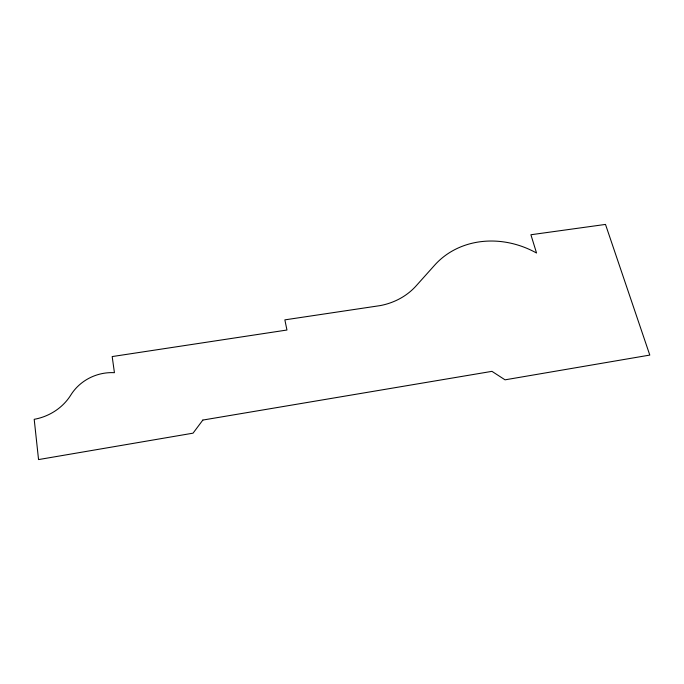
<?xml version="1.0" encoding="UTF-8"?>
<svg xmlns="http://www.w3.org/2000/svg" width="684" height="684" viewBox="0 0 684 684"><rect width="100%" height="100%" fill="white"/><g stroke="black" fill="none" stroke-linecap="round" stroke-linejoin="round"><path stroke-width="1.03" d="M202.849 420.062L193.042 433.169L38.552 459.58L34.2 419.318A50.18 44.665 -18.7 0 0 70.803 395.053A45.571 42.1 -18.8 0 1 114.433 372.694L112.185 356.569L286.955 330.021L284.86 319.864L380.244 305.594A69.948 62.039 19.2 0 0 416.137 285.861L434.708 265.118A86.971 76.753 34.5 0 1 536.547 253.02L530.904 234.749L605.494 224.42L649.8 355.082L505.04 379.834L491.958 371.352L202.849 420.062"/></g></svg>
